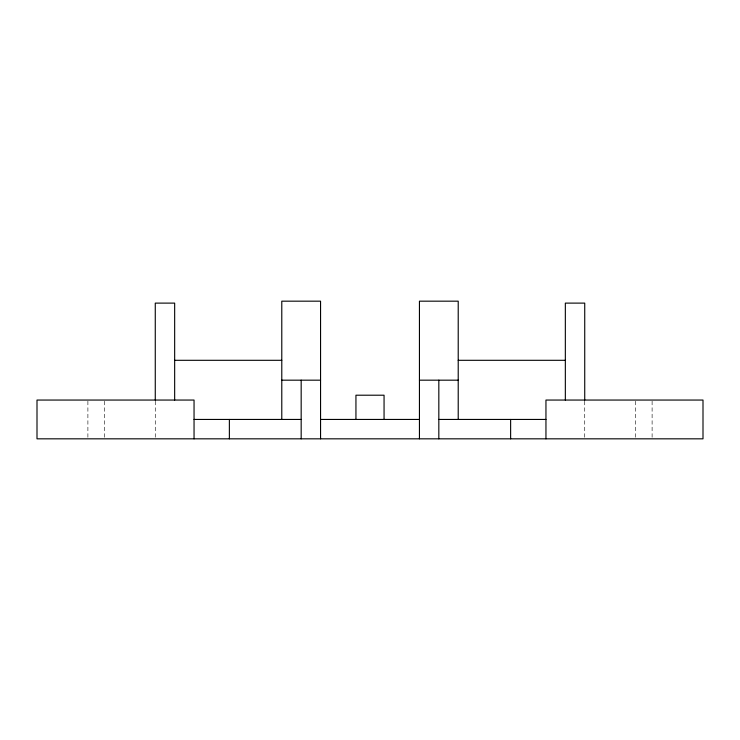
<?xml version="1.0" encoding="UTF-8"?>
<svg xmlns="http://www.w3.org/2000/svg" width="740" height="740" viewBox="0 0 740 740"><rect width="100%" height="100%" fill="white"/><g stroke="black" fill="none" stroke-linecap="round" stroke-linejoin="round"><path stroke-width="0.56" stroke-dasharray="3.7 2.78" d="M652.107 401.191L652.107 438.829M635.623 401.191L635.623 437.692M584.73 401.191L584.73 437.692M155.271 401.191L155.271 437.692M104.377 401.191L104.377 437.692M87.894 401.191L87.894 437.692"/><path stroke-width="1.11" d="M174.659 360.306L281.783 360.306M458.217 360.306L565.341 360.306M281.783 380.175L320.559 380.175M419.441 380.175L458.217 380.175M194.047 419.441L301.171 419.441M320.559 419.441L419.441 419.441M438.829 419.441L545.954 419.441M584.73 400.053L584.73 303.113L565.341 303.113L565.341 400.053M545.954 438.829L545.954 400.053L703 400.053L703 438.829L37 438.829L37 400.053L194.047 400.053L194.047 438.829M510.628 419.441L510.628 438.829M458.217 419.441L458.217 301.171L419.441 301.171L419.441 438.829M438.829 380.175L438.829 438.829M384.06 419.441L384.06 395.206L355.94 395.206L355.94 419.441M320.559 438.829L320.559 301.171L281.783 301.171L281.783 419.441M301.171 380.175L301.171 438.829M229.372 419.441L229.372 438.829M174.659 400.053L174.659 303.113L155.271 303.113L155.271 400.053"/></g></svg>
